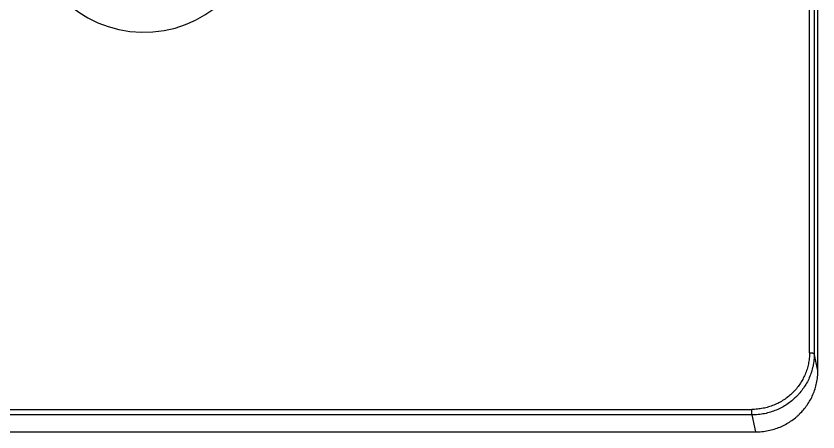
# Model space of a CAD drawing. Header units: millimetres. Extents: x -33000 to 294000, y 0 to 42408.
# Drawn here: x 234074.7 to 234241.2, y 17359 to 17445.4 of the extents above; entities that cross this region are included whole.
import ezdxf

# ---------------------------------------------------------------- set-up
doc = ezdxf.new("R2010")
doc.units = ezdxf.units.MM
doc.header["$LTSCALE"] = 50
doc.layers.add('arch', color=8, linetype='Continuous')

# ---------------------------------------------------------------- blocks, each defined once
blk = doc.blocks.new('A$C6CF502EC')
for p, q in [((-555.63, 127), (-555.63, -127)), ((-555.62, 126.99), (-555.62, -126.99)), ((-552.1, -126.23), (-552.1, 126.23)), ((-550.94, 126.23), (-550.94, -126.23)), ((-552.1, -126.23), (-555.62, -126.99)), ((-539.17, -138.21), (-359.4, -138.21)), ((-542.87, -139.97), (-539.35, -139.21)), ((-359.58, -139.21), (-539.35, -139.21)), ((-542.89, -139.97), (-361.6, -139.97)), ((-542.87, -139.97), (-361.6, -139.97))]:
    blk.add_line(p, q)
blk.add_ellipse((-449.29, 0), major_axis=(0, 23.75), ratio=0.981627, start_param=0, end_param=3.098231)
for points, knots in [([(-552.1, -126.23), (-552.08, -126.23), (-552.06, -126.23), (-552.01, -126.23), (-551.98, -126.23), (-551.9, -126.23), (-551.86, -126.23), (-551.77, -126.23), (-551.72, -126.23), (-551.61, -126.23), (-551.55, -126.23), (-551.44, -126.23), (-551.38, -126.23), (-551.25, -126.23), (-551.19, -126.23), (-551.06, -126.23), (-551, -126.23), (-550.94, -126.23)], [0, 0, 0, 0, 0.125, 0.125, 0.25, 0.25, 0.375, 0.375, 0.5, 0.5, 0.625, 0.625, 0.75, 0.75, 0.875, 0.875, 1, 1, 1, 1]), ([(-539.35, -139.21), (-539.79, -139.21), (-540.23, -139.19), (-541.09, -139.1), (-541.52, -139.03), (-542.36, -138.85), (-542.77, -138.74), (-543.58, -138.48), (-543.97, -138.34), (-544.74, -138), (-545.11, -137.82), (-545.83, -137.41), (-546.18, -137.2), (-546.85, -136.73), (-547.17, -136.48), (-547.64, -136.09), (-547.79, -135.96), (-548.01, -135.76), (-548.12, -135.65), (-548.22, -135.55), (-548.29, -135.48), (-548.33, -135.44), (-548.64, -135.12), (-548.91, -134.82), (-549.42, -134.2), (-549.66, -133.87), (-550.12, -133.19), (-550.33, -132.83), (-550.73, -132.09), (-550.91, -131.72), (-551.24, -130.93), (-551.38, -130.53), (-551.63, -129.71), (-551.74, -129.29), (-551.92, -128.44), (-551.98, -128), (-552.07, -127.12), (-552.1, -126.68), (-552.1, -126.23)], [0, 0, 0, 0, 0.0625, 0.0625, 0.125, 0.125, 0.1875, 0.1875, 0.25, 0.25, 0.3125, 0.3125, 0.375, 0.375, 0.4375, 0.4375, 0.46875, 0.46875, 0.484375, 0.492188, 0.492188, 0.5, 0.5, 0.5625, 0.5625, 0.625, 0.625, 0.6875, 0.6875, 0.75, 0.75, 0.8125, 0.8125, 0.875, 0.875, 0.9375, 0.9375, 1, 1, 1, 1]), ([(-539.17, -138.21), (-539.56, -138.21), (-539.94, -138.19), (-540.71, -138.12), (-541.09, -138.06), (-541.85, -137.91), (-542.22, -137.81), (-542.96, -137.58), (-543.32, -137.45), (-544.03, -137.15), (-544.38, -136.98), (-545.06, -136.61), (-545.39, -136.41), (-546.03, -135.98), (-546.34, -135.74), (-546.93, -135.24), (-547.22, -134.98), (-547.76, -134.43), (-548.02, -134.14), (-548.51, -133.53), (-548.74, -133.21), (-549.17, -132.56), (-549.37, -132.22), (-549.73, -131.53), (-549.9, -131.18), (-550.19, -130.45), (-550.32, -130.08), (-550.54, -129.33), (-550.64, -128.95), (-550.79, -128.18), (-550.84, -127.79), (-550.92, -127.01), (-550.94, -126.62), (-550.94, -126.23)], [0, 0, 0, 0, 0.0625, 0.0625, 0.125, 0.125, 0.1875, 0.1875, 0.25, 0.25, 0.3125, 0.3125, 0.375, 0.375, 0.4375, 0.4375, 0.5, 0.5, 0.5625, 0.5625, 0.625, 0.625, 0.6875, 0.6875, 0.75, 0.75, 0.8125, 0.8125, 0.875, 0.875, 0.9375, 0.9375, 1, 1, 1, 1]), ([(-555.62, -126.99), (-555.62, -127.44), (-555.59, -127.88), (-555.5, -128.76), (-555.44, -129.2), (-555.26, -130.05), (-555.16, -130.47), (-554.9, -131.29), (-554.76, -131.7), (-554.43, -132.48), (-554.25, -132.86), (-553.85, -133.59), (-553.64, -133.95), (-553.18, -134.63), (-552.94, -134.96), (-552.56, -135.43), (-552.43, -135.58), (-552.23, -135.81), (-552.13, -135.92), (-552.02, -136.03), (-551.95, -136.1), (-551.92, -136.13), (-551.61, -136.45), (-551.31, -136.73), (-550.7, -137.25), (-550.37, -137.49), (-549.7, -137.96), (-549.35, -138.18), (-548.63, -138.58), (-548.26, -138.76), (-547.49, -139.1), (-547.1, -139.25), (-546.29, -139.5), (-545.88, -139.61), (-545.04, -139.79), (-544.61, -139.86), (-543.75, -139.95), (-543.31, -139.97), (-542.87, -139.97)], [0, 0, 0, 0, 0.0625, 0.0625, 0.125, 0.125, 0.1875, 0.1875, 0.25, 0.25, 0.3125, 0.3125, 0.375, 0.375, 0.4375, 0.4375, 0.46875, 0.46875, 0.484375, 0.492187, 0.492187, 0.5, 0.5, 0.5625, 0.5625, 0.625, 0.625, 0.6875, 0.6875, 0.75, 0.75, 0.8125, 0.8125, 0.875, 0.875, 0.9375, 0.9375, 1, 1, 1, 1]), ([(-539.17, -138.21), (-539.17, -138.28), (-539.17, -138.34), (-539.18, -138.46), (-539.18, -138.52), (-539.19, -138.64), (-539.2, -138.7), (-539.21, -138.8), (-539.22, -138.85), (-539.23, -138.95), (-539.24, -138.99), (-539.26, -139.06), (-539.27, -139.09), (-539.29, -139.15), (-539.31, -139.17), (-539.33, -139.2), (-539.34, -139.21), (-539.35, -139.21)], [0, 0, 0, 0, 0.125, 0.125, 0.25, 0.25, 0.375, 0.375, 0.5, 0.5, 0.625, 0.625, 0.75, 0.75, 0.875, 0.875, 1, 1, 1, 1])]:
    blk.add_open_spline(points, degree=3, knots=knots)

msp = doc.modelspace()

# ---------------------------------------------------------------- block references
at = {"layer": 'arch', "ltscale": 25, "rotation": 89.99999999999999}
msp.add_blockref('A$C6CF502EC', (234101.21, 17914.6), dxfattribs=at)

doc.saveas('drawing.dxf')
